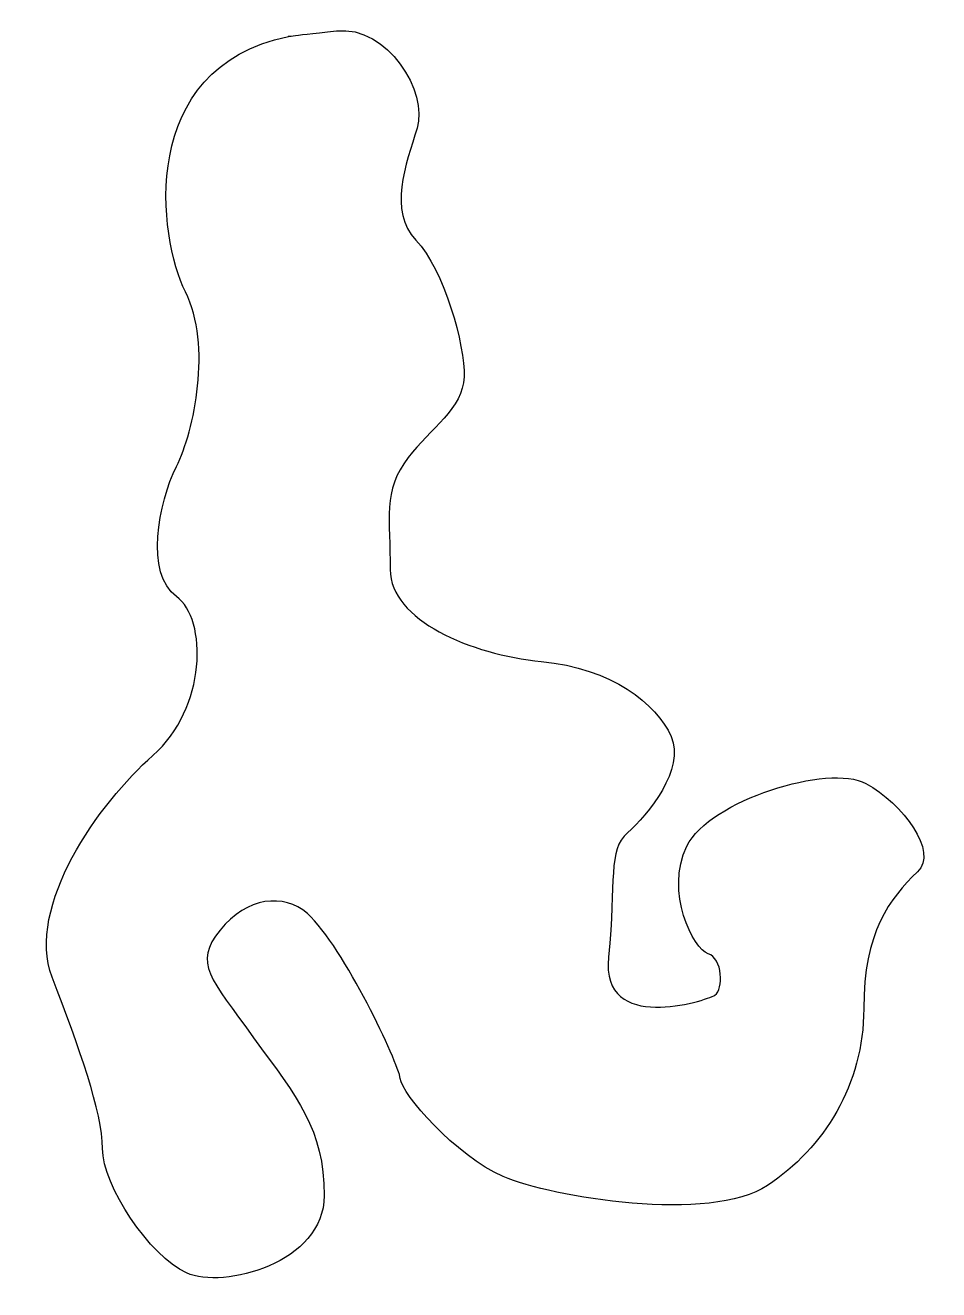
# Model space of a CAD drawing. Extents: x 65.8 to 113.8, y 85.9 to 152.2.
import ezdxf

# ---------------------------------------------------------------- set-up
doc = ezdxf.new("R2010")
doc.units = 0
doc.layers.add('LAYER_1', color=160, linetype='Continuous')

msp = doc.modelspace()

# ---------------------------------------------------------------- linework, layer by layer
at = {"layer": 'LAYER_1', "color": 7}
msp.add_open_spline([(79.61, 151.656), (71.614, 150.009), (72.79, 141.072), (74.201, 138.25), (75.612, 135.428), (74.671, 130.959), (73.731, 129.078), (72.79, 127.196), (72.084, 123.433), (73.731, 122.257), (75.377, 121.081), (75.318, 116.378), (72.496, 113.908), (69.674, 111.439), (65.793, 105.971), (67.204, 102.267), (68.615, 98.562), (69.85, 95.211), (69.85, 93.271), (69.85, 91.331), (72.319, 87.626), (74.26, 86.744), (76.2, 85.862), (81.492, 87.274), (81.492, 90.801), (81.492, 94.329), (80.081, 95.917), (77.787, 99.092), (75.494, 102.267), (74.612, 102.972), (76.024, 104.736), (77.435, 106.5), (79.375, 106.676), (80.61, 105.618), (82.55, 103.824), (85.402, 97.739), (85.49, 96.945), (85.578, 96.152), (88.371, 92.897), (90.899, 91.801), (93.428, 90.705), (101.804, 89.342), (104.775, 91.331), (107.746, 93.319), (109.832, 96.622), (109.832, 100.62), (109.832, 104.618), (111.2, 106.416), (112.654, 107.793), (113.771, 108.852), (111.889, 111.38), (109.949, 112.438), (108.009, 113.497), (101.718, 111.556), (100.542, 109.145), (99.366, 106.735), (100.894, 103.736), (101.659, 103.501), (102.423, 103.266), (102.482, 101.62), (102.012, 101.326), (101.541, 101.032), (96.014, 99.268), (96.426, 103.325), (96.837, 107.382), (96.367, 108.91), (97.425, 109.851), (98.484, 110.792), (100.483, 113.203), (99.718, 114.908), (98.954, 116.613), (96.602, 118.494), (92.898, 118.847), (89.194, 119.2), (84.961, 121.022), (84.961, 123.668), (84.961, 126.314), (84.559, 127.803), (85.901, 129.548), (87.077, 131.077), (88.783, 132.135), (88.841, 133.781), (88.9, 135.427), (87.783, 139.426), (86.313, 140.954), (84.843, 142.483), (85.784, 144.953), (86.372, 146.834), (86.96, 148.715), (84.843, 152.243), (82.138, 151.949), (79.434, 151.655), (79.61, 151.656), (79.61, 151.656)], degree=3, knots=[0, 0, 0, 0, 1, 1, 1, 2, 2, 2, 3, 3, 3, 4, 4, 4, 5, 5, 5, 6, 6, 6, 7, 7, 7, 8, 8, 8, 9, 9, 9, 10, 10, 10, 11, 11, 11, 12, 12, 12, 13, 13, 13, 14, 14, 14, 15, 15, 15, 16, 16, 16, 17, 17, 17, 18, 18, 18, 19, 19, 19, 20, 20, 20, 21, 21, 21, 22, 22, 22, 23, 23, 23, 24, 24, 24, 25, 25, 25, 26, 26, 26, 27, 27, 27, 28, 28, 28, 29, 29, 29, 30, 30, 30, 31, 31, 31, 31], dxfattribs=at)

doc.saveas('drawing.dxf')
